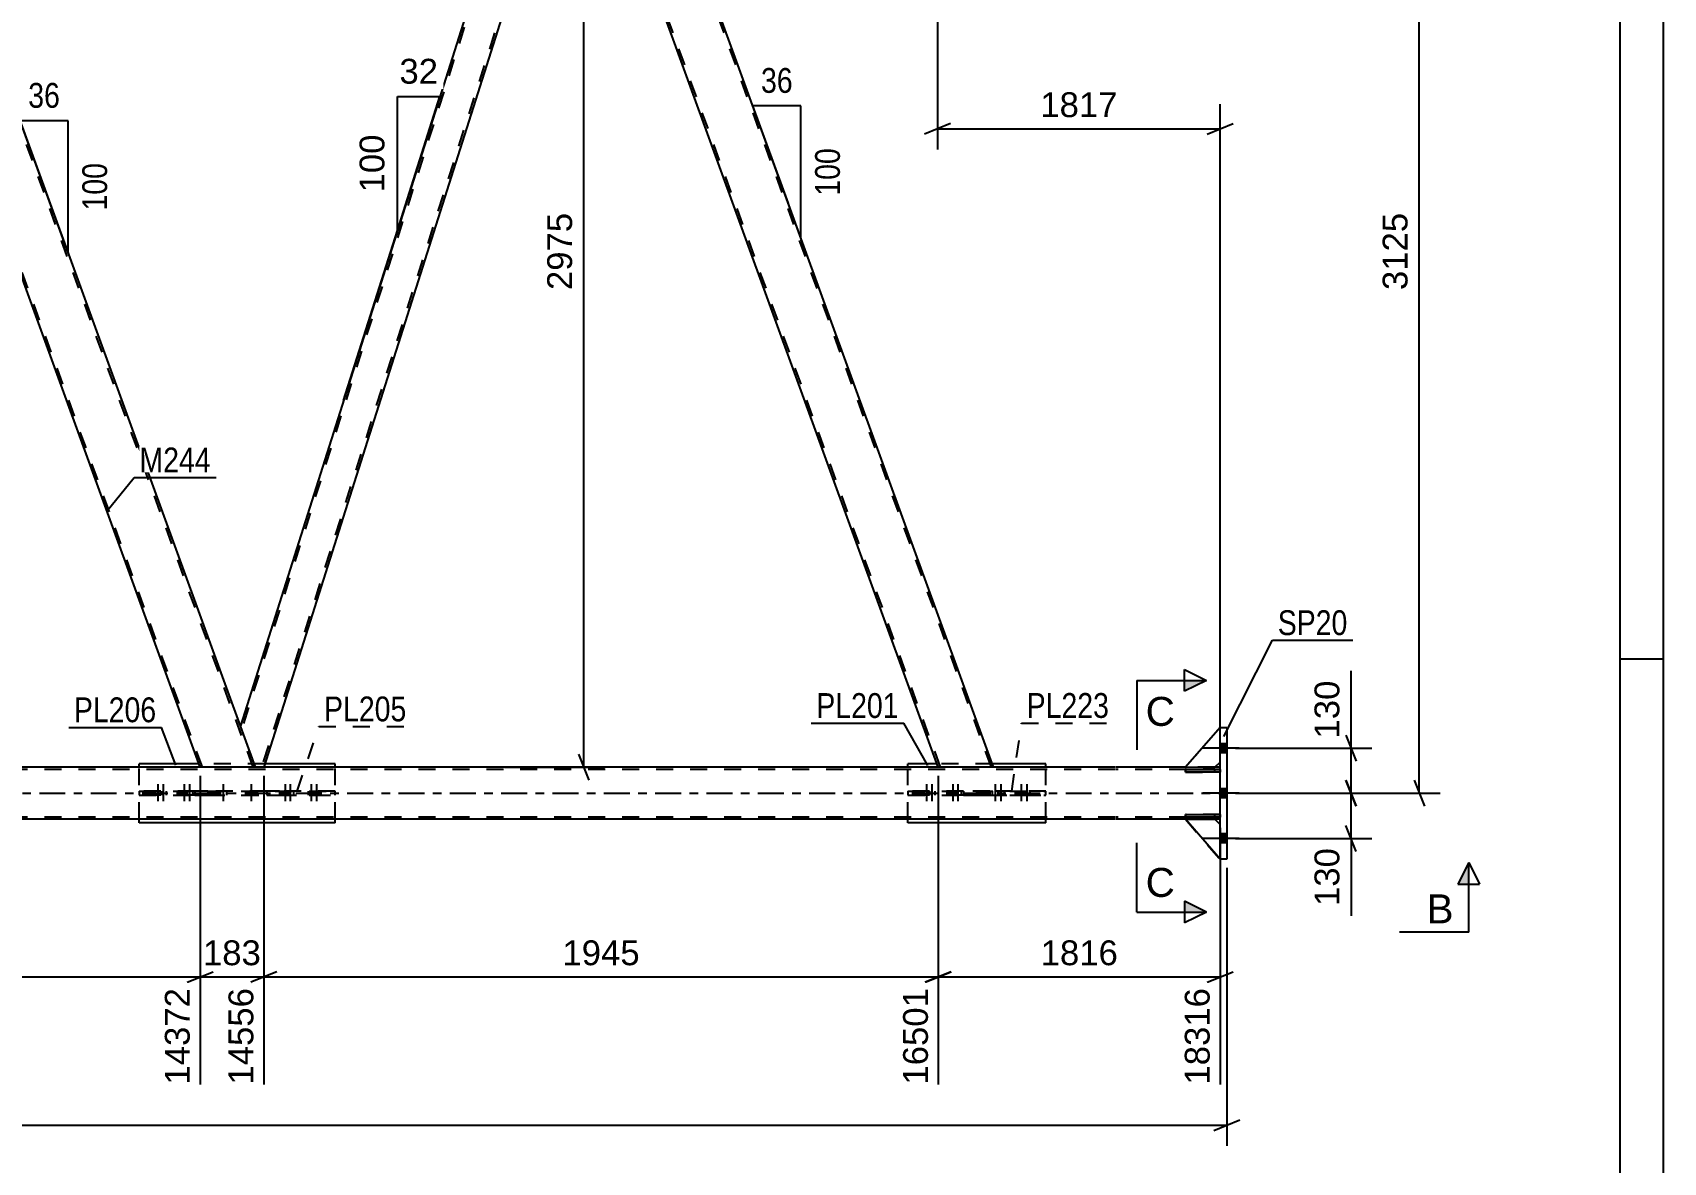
# Model space of a CAD drawing. Header units: millimetres. Extents: x -55 to 786, y -408 to 186.
# Drawn here: x 597.8 to 785.9, y -167.6 to -37.3 of the extents above; entities that cross this region are included whole.
import ezdxf

# ---------------------------------------------------------------- set-up
doc = ezdxf.new("R2010")
doc.units = ezdxf.units.MM
doc.linetypes.add('DXK_LINE_DOT2', pattern=[3.9198, 1.9599, -1.9599])
doc.linetypes.add('DXK_LINE_DOT3', pattern=[5.9187, 2.979, -0.9799, 0.9799, -0.9799])
doc.styles.add('Arial', font='ARIAL.TTF', dxfattribs={"height": 0.2})
doc.styles.add('Arial Narrow', font='ARIALN.TTF', dxfattribs={"height": 0.2})

# ---------------------------------------------------------------- blocks, each defined once
blk = doc.blocks.new('Unknown-318893114-1115')
at = {"color": 5, "linetype": 'Continuous'}
for p, q in [((785.92, -407.53), (785.92, 186.47)), ((780.92, -402.53), (780.92, 181.47)), ((785.92, -109.53), (780.92, -109.53))]:
    blk.add_line(p, q, dxfattribs=at)
blk = doc.blocks.new('Bolt-318893114-2686 - 2647')
at = {"color": 1, "linetype": 'DXK_LINE_DOT2'}
for p, q in [((700.94, -123.95), (700.94, -126.95)), ((701.54, -123.95), (701.54, -126.95)), ((703.96, -123.95), (703.96, -126.95)), ((704.56, -123.95), (704.56, -126.95)), ((700.58, -124.75), (700.58, -125.23)), ((701.18, -124.75), (701.18, -125.23)), ((701.3, -124.75), (701.3, -125.23)), ((701.9, -124.75), (701.9, -125.23)), ((703.6, -124.75), (703.6, -125.23)), ((704.2, -124.75), (704.2, -125.23)), ((704.32, -124.75), (704.32, -125.23)), ((704.92, -124.75), (704.92, -125.23))]:
    blk.add_line(p, q, dxfattribs=at)
blk = doc.blocks.new('Bolt-318893114-2742 - 2647')
at = {"color": 1, "linetype": 'DXK_LINE_DOT2'}
for p, q in [((619.84, -123.95), (619.84, -127.15)), ((619.84, -123.95), (619.84, -127.15)), ((623.04, -123.95), (623.04, -127.15)), ((623.04, -123.95), (623.04, -127.15)), ((619.48, -124.75), (619.48, -125.23)), ((619.48, -124.75), (619.48, -125.23)), ((620.2, -124.75), (620.2, -125.23)), ((620.2, -124.75), (620.2, -125.23)), ((622.68, -124.75), (622.68, -125.23)), ((622.68, -124.75), (622.68, -125.23)), ((623.4, -124.75), (623.4, -125.23)), ((623.4, -124.75), (623.4, -125.23))]:
    blk.add_line(p, q, dxfattribs=at)
blk = doc.blocks.new('Part-318893114-2802 - 2647')
at = {"color": 2, "linetype": 'Continuous'}
for p, q in [((617.16, -122), (573.85, -3)), ((573.85, -3), (580.24, -3)), ((623.55, -122), (580.24, -3)), ((623.51, -122), (617.16, -122)), ((623.55, -122), (623.51, -122))]:
    blk.add_line(p, q, dxfattribs=at)
at = {"color": 7, "linetype": 'DXK_LINE_DOT2'}
for p, q in [((617.42, -122), (574.11, -3)), ((623.29, -122), (579.98, -3))]:
    blk.add_line(p, q, dxfattribs=at)
blk = doc.blocks.new('Part-318893114-2827 - 2647')
at = {"color": 2, "linetype": 'Continuous'}
for p, q in [((702.3, -122), (658.98, -3)), ((658.98, -3), (665.37, -3)), ((708.68, -122), (665.37, -3)), ((708.64, -122), (702.3, -122)), ((708.68, -122), (708.64, -122))]:
    blk.add_line(p, q, dxfattribs=at)
at = {"color": 7, "linetype": 'DXK_LINE_DOT2'}
for p, q in [((702.55, -122), (659.24, -3)), ((708.43, -122), (665.11, -3))]:
    blk.add_line(p, q, dxfattribs=at)
blk = doc.blocks.new('Part-318893114-2852 - 2647')
at = {"color": 2, "linetype": 'Continuous'}
for p, q in [((658.04, -3), (621.81, -117.23)), ((660.72, -7.77), (624.5, -122))]:
    blk.add_line(p, q, dxfattribs=at)
at = {"color": 7, "linetype": 'DXK_LINE_DOT2'}
for p, q in [((658.29, -3), (621.95, -117.6)), ((658.98, -3), (658.04, -3)), ((658.98, -3), (660.72, -7.77)), ((660.59, -7.4), (624.25, -122)), ((623.55, -122), (621.81, -117.23)), ((624.5, -122), (623.55, -122))]:
    blk.add_line(p, q, dxfattribs=at)
blk = doc.blocks.new('Part-318893114-2857 - 2647')
at = {"color": 7, "linetype": 'DXK_LINE_DOT2'}
for p, q in [((734.79, -127.44), (730.79, -127.44)), ((730.79, -127.44), (730.79, -127.76)), ((730.79, -127.76), (734.79, -127.76)), ((734.19, -127.76), (734.19, -127.44)), ((734.79, -127.76), (734.79, -127.44))]:
    blk.add_line(p, q, dxfattribs=at)
blk = doc.blocks.new('Part-318893114-2858 - 2647')
at = {"color": 7, "linetype": 'DXK_LINE_DOT2'}
for p, q in [((734.79, -122.24), (730.79, -122.24)), ((730.79, -122.24), (730.79, -122.56)), ((734.19, -122.56), (734.19, -122.24)), ((734.79, -122.56), (734.79, -122.24)), ((730.79, -122.56), (734.79, -122.56))]:
    blk.add_line(p, q, dxfattribs=at)
blk = doc.blocks.new('Part-318893114-2886 - 2647')
at = {"color": 7, "linetype": 'DXK_LINE_DOT2'}
for p, q in [((734.19, -128), (730.79, -128)), ((730.79, -128), (734.79, -132.6)), ((734.79, -128.6), (734.19, -128)), ((734.79, -132.6), (734.79, -128.6))]:
    blk.add_line(p, q, dxfattribs=at)
blk = doc.blocks.new('Part-318893114-2887 - 2647')
at = {"color": 2, "linetype": 'Continuous'}
for p, q in [((730.79, -127.44), (734.79, -127.44)), ((730.79, -127.76), (730.79, -127.44)), ((734.79, -127.76), (730.79, -127.76)), ((734.79, -127.44), (734.79, -127.76))]:
    blk.add_line(p, q, dxfattribs=at)
at = {"color": 7, "linetype": 'DXK_LINE_DOT2'}
blk.add_line((734.19, -127.76), (734.19, -127.44), dxfattribs=at)
blk = doc.blocks.new('Part-318893114-2888 - 2647')
at = {"color": 2, "linetype": 'Continuous'}
for p, q in [((730.79, -122.24), (734.79, -122.24)), ((730.79, -122.56), (730.79, -122.24)), ((734.79, -122.24), (734.79, -122.56)), ((734.79, -122.56), (730.79, -122.56))]:
    blk.add_line(p, q, dxfattribs=at)
at = {"color": 7, "linetype": 'DXK_LINE_DOT2'}
blk.add_line((734.19, -122.56), (734.19, -122.24), dxfattribs=at)
blk = doc.blocks.new('Part-318893114-2893 - 2647')
at = {"color": 2, "linetype": 'Continuous'}
for p, q in [((617.01, -121.59), (610.13, -121.59)), ((610.13, -122), (610.13, -121.59)), ((632.74, -121.59), (624.63, -121.59)), ((632.74, -122), (632.74, -121.59)), ((610.13, -128.39), (610.13, -128)), ((632.74, -128.39), (610.13, -128.39)), ((632.74, -128.39), (632.74, -128))]:
    blk.add_line(p, q, dxfattribs=at)
at = {"color": 7, "linetype": 'DXK_LINE_DOT2'}
for p, q in [((610.13, -128), (610.13, -122)), ((624.63, -121.59), (617.01, -121.59)), ((632.74, -128), (632.74, -122))]:
    blk.add_line(p, q, dxfattribs=at)
blk = doc.blocks.new('Part-318893114-2895 - 2647')
at = {"color": 2, "linetype": 'Continuous'}
for p, q in [((730.79, -128), (734.19, -128)), ((734.79, -132.6), (730.79, -128)), ((734.19, -128), (734.79, -128.6))]:
    blk.add_line(p, q, dxfattribs=at)
at = {"color": 7, "linetype": 'DXK_LINE_DOT2'}
blk.add_line((734.79, -132.6), (734.79, -128.6), dxfattribs=at)
blk = doc.blocks.new('Part-318893114-2897 - 2647')
at = {"color": 2, "linetype": 'Continuous'}
for p, q in [((734.79, -117.4), (730.79, -122)), ((730.79, -122), (734.19, -122)), ((734.19, -122), (734.79, -121.4))]:
    blk.add_line(p, q, dxfattribs=at)
at = {"color": 7, "linetype": 'DXK_LINE_DOT2'}
blk.add_line((734.79, -121.4), (734.79, -117.4), dxfattribs=at)
blk = doc.blocks.new('Part-318893114-2924 - 2647')
at = {"color": 7, "linetype": 'DXK_LINE_DOT2'}
for p, q in [((734.79, -117.4), (730.79, -122)), ((734.79, -121.4), (734.79, -117.4)), ((730.79, -122), (734.19, -122)), ((734.19, -122), (734.79, -121.4))]:
    blk.add_line(p, q, dxfattribs=at)
blk = doc.blocks.new('Bolt-318893114-3109 - 2647')
at = {"linetype": 'Continuous'}
for points in [[(735.59, -120.32), (735.59, -119.28), (734.79, -119.28), (734.79, -120.32)], [(735.59, -120.32), (735.59, -119.28), (734.79, -119.28), (734.79, -120.32)], [(735.59, -120.32), (735.59, -119.28), (734.79, -119.28), (734.79, -120.32)], [(735.59, -125.52), (735.59, -124.48), (734.79, -124.48), (734.79, -125.52)], [(735.59, -125.52), (735.59, -124.48), (734.79, -124.48), (734.79, -125.52)], [(735.59, -130.72), (735.59, -129.68), (734.79, -129.68), (734.79, -130.72)], [(735.59, -130.72), (735.59, -129.68), (734.79, -129.68), (734.79, -130.72)], [(735.59, -130.72), (735.59, -129.68), (734.79, -129.68), (734.79, -130.72)]]:
    blk.add_hatch(color=1, dxfattribs=at).paths.add_polyline_path(points)
at = {"color": 1, "linetype": 'Continuous'}
for p, q in [((736.99, -119.8), (732.79, -119.8)), ((736.99, -119.8), (732.79, -119.8)), ((736.99, -119.8), (732.79, -119.8)), ((735.59, -119.28), (734.79, -119.28)), ((735.59, -119.28), (734.79, -119.28)), ((735.59, -119.28), (734.79, -119.28)), ((735.59, -120.32), (734.79, -120.32)), ((735.59, -120.32), (734.79, -120.32)), ((735.59, -120.32), (734.79, -120.32)), ((736.99, -125), (732.79, -125)), ((736.99, -125), (732.79, -125)), ((735.59, -124.48), (734.79, -124.48)), ((735.59, -124.48), (734.79, -124.48)), ((735.59, -125.52), (734.79, -125.52)), ((735.59, -125.52), (734.79, -125.52)), ((735.59, -129.68), (734.79, -129.68)), ((735.59, -129.68), (734.79, -129.68)), ((735.59, -129.68), (734.79, -129.68)), ((736.99, -130.2), (732.79, -130.2)), ((736.99, -130.2), (732.79, -130.2)), ((736.99, -130.2), (732.79, -130.2)), ((735.59, -130.72), (734.79, -130.72)), ((735.59, -130.72), (734.79, -130.72)), ((735.59, -130.72), (734.79, -130.72))]:
    blk.add_line(p, q, dxfattribs=at)
blk = doc.blocks.new('Bolt-318893114-2961 - 2647')
at = {"color": 1, "linetype": 'DXK_LINE_DOT2'}
for p, q in [((708.87, -123.95), (708.87, -127.15)), ((709.52, -123.95), (709.52, -127.15)), ((711.86, -123.95), (711.86, -127.15)), ((712.51, -123.95), (712.51, -127.15)), ((708.51, -124.75), (708.51, -125.23)), ((709.16, -124.75), (709.16, -125.23)), ((709.23, -124.75), (709.23, -125.23)), ((709.88, -124.75), (709.88, -125.23)), ((711.5, -124.75), (711.5, -125.23)), ((712.15, -124.75), (712.15, -125.23)), ((712.22, -124.75), (712.22, -125.23)), ((712.87, -124.75), (712.87, -125.23))]:
    blk.add_line(p, q, dxfattribs=at)
blk = doc.blocks.new('Bolt-318893114-2962 - 2647')
at = {"color": 1, "linetype": 'DXK_LINE_DOT2'}
for p, q in [((612.3, -123.95), (612.3, -126.95)), ((612.9, -123.95), (612.9, -126.95)), ((615.31, -123.95), (615.31, -126.95)), ((615.92, -123.95), (615.92, -126.95)), ((611.94, -124.75), (611.94, -125.23)), ((612.54, -124.75), (612.54, -125.23)), ((612.66, -124.75), (612.66, -125.23)), ((613.26, -124.75), (613.26, -125.23)), ((614.95, -124.75), (614.95, -125.23)), ((615.56, -124.75), (615.56, -125.23)), ((615.67, -124.75), (615.67, -125.23)), ((616.28, -124.75), (616.28, -125.23))]:
    blk.add_line(p, q, dxfattribs=at)
blk = doc.blocks.new('Part-318893114-2967 - 2647')
at = {"color": 2, "linetype": 'Continuous'}
for p, q in [((702.15, -121.59), (698.78, -121.59)), ((698.78, -122), (698.78, -121.59)), ((714.69, -121.59), (708.53, -121.59)), ((714.69, -122), (714.69, -121.59)), ((698.78, -128.39), (698.78, -128)), ((714.69, -128.39), (698.78, -128.39)), ((714.69, -128.39), (714.69, -128))]:
    blk.add_line(p, q, dxfattribs=at)
at = {"color": 7, "linetype": 'DXK_LINE_DOT2'}
for p, q in [((698.78, -128), (698.78, -122)), ((708.53, -121.59), (702.15, -121.59)), ((714.69, -128), (714.69, -122))]:
    blk.add_line(p, q, dxfattribs=at)
blk = doc.blocks.new('Part-318893114-2972 - 2647')
at = {"color": 7, "linetype": 'DXK_LINE_DOT2'}
for p, q in [((698.78, -124.75), (714.69, -124.75)), ((705.19, -124.75), (698.78, -124.75)), ((698.78, -124.75), (698.78, -124.75)), ((698.78, -124.75), (698.78, -125.23)), ((698.78, -125.23), (714.69, -125.23)), ((705.19, -125.23), (698.78, -125.23)), ((708.23, -124.75), (705.19, -124.75)), ((705.19, -124.75), (705.19, -125.23)), ((705.19, -125.23), (708.23, -125.23)), ((714.69, -124.75), (708.23, -124.75)), ((708.23, -124.75), (708.23, -125.23)), ((708.23, -125.23), (714.69, -125.23)), ((714.69, -124.75), (714.69, -124.75)), ((714.69, -125.23), (714.69, -124.75))]:
    blk.add_line(p, q, dxfattribs=at)
blk = doc.blocks.new('Part-318893114-2988 - 2647')
at = {"color": 7, "linetype": 'DXK_LINE_DOT2'}
for p, q in [((610.13, -124.75), (632.74, -124.75)), ((616.54, -124.75), (610.13, -124.75)), ((610.13, -124.75), (610.13, -124.75)), ((610.13, -124.75), (610.13, -125.23)), ((610.13, -125.23), (632.74, -125.23)), ((616.54, -125.23), (610.13, -125.23)), ((618.04, -124.75), (616.54, -124.75)), ((616.54, -124.75), (616.54, -125.23)), ((616.54, -125.23), (618.04, -125.23)), ((624.84, -124.75), (618.04, -124.75)), ((618.04, -124.75), (618.04, -125.23)), ((618.04, -125.23), (624.84, -125.23)), ((626.33, -124.75), (624.84, -124.75)), ((624.84, -124.75), (624.84, -125.23)), ((624.84, -125.23), (626.33, -125.23)), ((632.74, -124.75), (626.33, -124.75)), ((626.33, -124.75), (626.33, -125.23)), ((626.33, -125.23), (632.74, -125.23)), ((632.74, -124.75), (632.74, -124.75)), ((632.74, -125.23), (632.74, -124.75))]:
    blk.add_line(p, q, dxfattribs=at)
blk = doc.blocks.new('Part-318893114-3001 - 2647')
at = {"color": 2, "linetype": 'Continuous'}
for p, q in [((734.79, -132.6), (734.79, -117.4)), ((734.79, -117.4), (735.59, -117.4)), ((735.59, -117.4), (735.59, -132.6)), ((735.59, -132.6), (734.79, -132.6))]:
    blk.add_line(p, q, dxfattribs=at)
blk = doc.blocks.new('Bolt-318893114-3014 - 2647')
at = {"color": 1, "linetype": 'DXK_LINE_DOT2'}
for p, q in [((626.96, -123.94), (626.96, -127.14)), ((627.56, -123.94), (627.56, -127.14)), ((629.97, -123.94), (629.97, -127.14)), ((630.57, -123.94), (630.57, -127.14)), ((626.6, -124.75), (626.6, -125.23)), ((627.2, -124.75), (627.2, -125.23)), ((627.32, -124.75), (627.32, -125.23)), ((627.92, -124.75), (627.92, -125.23)), ((629.61, -124.75), (629.61, -125.23)), ((630.21, -124.75), (630.21, -125.23)), ((630.33, -124.75), (630.33, -125.23)), ((630.93, -124.75), (630.93, -125.23))]:
    blk.add_line(p, q, dxfattribs=at)
blk = doc.blocks.new('Part-318893114-3174 - 2647')
at = {"color": 7, "linetype": 'DXK_LINE_DOT2'}
for p, q in [((722.69, -122.24), (42.27, -122.24)), ((623.55, -122), (617.16, -122)), ((708.68, -122), (702.3, -122)), ((734.79, -122.24), (722.79, -122.24)), ((734.19, -122), (730.79, -122)), ((734.79, -128), (734.79, -122)), ((722.69, -127.76), (42.27, -127.76)), ((734.79, -127.76), (722.79, -127.76)), ((734.19, -128), (730.79, -128))]:
    blk.add_line(p, q, dxfattribs=at)
at = {"color": 2, "linetype": 'Continuous'}
for p, q in [((617.16, -122), (538.41, -122)), ((702.3, -122), (623.55, -122)), ((722.69, -122), (708.68, -122)), ((730.79, -122), (722.79, -122)), ((734.79, -122), (734.19, -122)), ((722.69, -128), (46.27, -128)), ((730.79, -128), (722.79, -128)), ((734.79, -128), (734.19, -128))]:
    blk.add_line(p, q, dxfattribs=at)
at = {"color": 7, "linetype": 'DXK_LINE_DOT3'}
for p, q in [((42.27, -125), (722.69, -125)), ((722.79, -125), (734.79, -125))]:
    blk.add_line(p, q, dxfattribs=at)
blk = doc.blocks.new('StraightDimension-318893114-4315 - 2647')
at = {"color": 7, "linetype": 'Continuous'}
for p, q in [((749.3, -118.3), (750.5, -121.3)), ((736.59, -119.8), (752.3, -119.8)), ((749.9, -125), (749.9, -119.8)), ((750.5, -126.5), (749.3, -123.5)), ((736.59, -125), (752.3, -125))]:
    blk.add_line(p, q, dxfattribs=at)
at = {"color": 0}
blk.add_wipeout([(749.15, -111.4), (744.95, -111.4), (744.95, -119.28), (749.15, -119.28)], dxfattribs=at)
at = {"color": 7, "linetype": 'Continuous'}
blk.add_line((749.9, -119.8), (749.9, -110.88), dxfattribs=at)
blk.add_line((749.9, -119.8), (749.9, -110.88), dxfattribs=at)
at = {"color": 3, "style": 'Arial'}
blk.add_text('130', height=2.865, rotation=90.0002, dxfattribs=at).set_placement((748.55, -118.68))
blk = doc.blocks.new('AngleDimension-318893114-3429 - 2647')
at = {"color": 7, "linetype": 'Continuous'}
for p, q in [((599.86, -56.92), (596.4, -47.42)), ((601.94, -47.42), (596.4, -47.42)), ((601.94, -62.64), (596.4, -47.42)), ((601.94, -62.64), (601.94, -47.42))]:
    blk.add_line(p, q, dxfattribs=at)
at = {"color": 0}
for points in [[(601.6, -46.52), (601.6, -42.32), (596.74, -42.32), (596.74, -46.52)], [(607.04, -51.68), (602.84, -51.68), (602.84, -58.37), (607.04, -58.37)]]:
    blk.add_wipeout(points, dxfattribs=at)
at = {"color": 3, "style": 'Arial Narrow'}
blk.add_text('36', height=2.863, dxfattribs=at).set_placement((597.34, -45.92))
blk.add_text('100', height=2.863, rotation=90.0002, dxfattribs=at).set_placement((606.44, -57.77))
blk = doc.blocks.new('AngleDimension-318893114-3443 - 2647')
at = {"color": 7, "linetype": 'Continuous'}
for p, q in [((685.01, -56.95), (680.91, -45.7)), ((686.45, -45.7), (680.91, -45.7)), ((686.45, -60.93), (680.91, -45.7)), ((686.45, -60.93), (686.45, -45.7))]:
    blk.add_line(p, q, dxfattribs=at)
at = {"color": 0}
for points in [[(686.11, -44.8), (686.11, -40.6), (681.25, -40.6), (681.25, -44.8)], [(691.55, -49.97), (687.35, -49.97), (687.35, -56.66), (691.55, -56.66)]]:
    blk.add_wipeout(points, dxfattribs=at)
at = {"color": 3, "style": 'Arial Narrow'}
blk.add_text('36', height=2.863, dxfattribs=at).set_placement((681.85, -44.2))
blk.add_text('100', height=2.863, rotation=90.0002, dxfattribs=at).set_placement((690.95, -56.06))
blk = doc.blocks.new('StraightDimension-318893114-3968 - 2647')
at = {"color": 7, "linetype": 'Continuous'}
for p, q in [((702.3, -123), (702.3, -158.6)), ((734.79, -129), (734.79, -158.6)), ((703.8, -145.58), (700.8, -146.78)), ((702.3, -146.18), (734.79, -146.18)), ((733.29, -146.78), (736.29, -145.58))]:
    blk.add_line(p, q, dxfattribs=at)
at = {"color": 0}
blk.add_wipeout([(723.59, -145.43), (723.59, -141.23), (713.5, -141.23), (713.5, -145.43)], dxfattribs=at)
at = {"color": 0, "linetype": 'Continuous'}
blk.add_wipeout([(734.19, -146.88), (729.99, -146.88), (729.99, -159.2), (734.19, -159.2)], dxfattribs=at)
at = {"color": 3, "style": 'Arial'}
blk.add_text('1816', height=2.865, dxfattribs=at).set_placement((714.1, -144.83))
at = {"color": 3, "linetype": 'Continuous', "style": 'Arial'}
blk.add_text('18316', height=2.865, rotation=90.0002, dxfattribs=at).set_placement((733.59, -158.6))
blk = doc.blocks.new('StraightDimension-318893114-4019 - 2647')
at = {"color": 7, "linetype": 'Continuous'}
for p, q in [((617.16, -123), (617.16, -158.6)), ((624.5, -123), (624.5, -158.6)), ((615.66, -146.78), (618.66, -145.58)), ((617.16, -146.18), (624.5, -146.18)), ((626, -145.58), (623, -146.78))]:
    blk.add_line(p, q, dxfattribs=at)
at = {"color": 0}
blk.add_wipeout([(624.77, -145.43), (624.77, -141.23), (616.89, -141.23), (616.89, -145.43)], dxfattribs=at)
at = {"color": 0, "linetype": 'Continuous'}
blk.add_wipeout([(623.9, -146.88), (619.7, -146.88), (619.7, -159.2), (623.9, -159.2)], dxfattribs=at)
at = {"color": 3, "style": 'Arial'}
blk.add_text('183', height=2.865, dxfattribs=at).set_placement((617.49, -144.83))
at = {"color": 3, "linetype": 'Continuous', "style": 'Arial'}
blk.add_text('14556', height=2.865, rotation=90.0002, dxfattribs=at).set_placement((623.3, -158.6))
blk = doc.blocks.new('StraightDimension-318893114-3980 - 2647')
at = {"color": 7, "linetype": 'Continuous'}
for p, q in [((624.5, -123), (624.5, -158.6)), ((702.3, -123), (702.3, -158.6)), ((626, -145.58), (623, -146.78)), ((624.5, -146.18), (702.3, -146.18)), ((700.8, -146.78), (703.8, -145.58))]:
    blk.add_line(p, q, dxfattribs=at)
at = {"color": 0}
blk.add_wipeout([(668.44, -145.43), (668.44, -141.23), (658.35, -141.23), (658.35, -145.43)], dxfattribs=at)
at = {"color": 0, "linetype": 'Continuous'}
blk.add_wipeout([(701.7, -146.88), (697.5, -146.88), (697.5, -159.2), (701.7, -159.2)], dxfattribs=at)
at = {"color": 3, "style": 'Arial'}
blk.add_text('1945', height=2.865, dxfattribs=at).set_placement((658.95, -144.83))
at = {"color": 3, "linetype": 'Continuous', "style": 'Arial'}
blk.add_text('16501', height=2.865, rotation=90.0002, dxfattribs=at).set_placement((701.1, -158.6))
blk = doc.blocks.new('StraightDimension-318893114-3794 - 2647')
at = {"color": 7, "linetype": 'Continuous'}
for p, q in [((662.01, -4.5), (660.81, -1.5)), ((652.26, -3), (663.81, -3)), ((661.41, -122), (661.41, -3)), ((652.26, -122), (663.81, -122)), ((660.81, -120.5), (662.01, -123.5))]:
    blk.add_line(p, q, dxfattribs=at)
at = {"color": 0}
blk.add_wipeout([(660.66, -57.45), (656.46, -57.45), (656.46, -67.55), (660.66, -67.55)], dxfattribs=at)
at = {"color": 3, "style": 'Arial'}
blk.add_text('2975', height=2.865, rotation=90.0002, dxfattribs=at).set_placement((660.06, -66.95))
blk = doc.blocks.new('StraightDimension-318893114-3805 - 2647')
at = {"color": 7, "linetype": 'Continuous'}
for p, q in [((702.22, -4), (702.22, -50.75)), ((734.79, -121), (734.79, -45.5)), ((703.72, -47.75), (700.72, -48.95)), ((702.22, -48.35), (734.79, -48.35)), ((733.29, -48.95), (736.29, -47.75))]:
    blk.add_line(p, q, dxfattribs=at)
at = {"color": 0}
blk.add_wipeout([(723.55, -47.6), (723.55, -43.4), (713.46, -43.4), (713.46, -47.6)], dxfattribs=at)
at = {"color": 3, "style": 'Arial'}
blk.add_text('1817', height=2.865, dxfattribs=at).set_placement((714.06, -47))
blk = doc.blocks.new('StraightDimension-318893114-3912 - 2647')
at = {"color": 7, "linetype": 'Continuous'}
for p, q in [((735.59, -133.6), (735.59, -165.68)), ((-0.64, -163.28), (735.59, -163.28)), ((734.09, -163.88), (737.09, -162.68))]:
    blk.add_line(p, q, dxfattribs=at)
blk = doc.blocks.new('StraightDimension-318893114-4202 - 2647')
at = {"color": 7, "linetype": 'Continuous'}
for p, q in [((539.36, -123), (539.36, -158.6)), ((617.16, -123), (617.16, -158.6)), ((540.86, -145.58), (537.86, -146.78)), ((539.36, -146.18), (617.16, -146.18)), ((615.66, -146.78), (618.66, -145.58))]:
    blk.add_line(p, q, dxfattribs=at)
at = {"color": 0}
blk.add_wipeout([(583.31, -145.43), (583.31, -141.23), (573.22, -141.23), (573.22, -145.43)], dxfattribs=at)
at = {"color": 0, "linetype": 'Continuous'}
blk.add_wipeout([(616.56, -146.88), (612.36, -146.88), (612.36, -159.2), (616.56, -159.2)], dxfattribs=at)
at = {"color": 3, "style": 'Arial'}
blk.add_text('1945', height=2.865, dxfattribs=at).set_placement((573.82, -144.83))
at = {"color": 3, "linetype": 'Continuous', "style": 'Arial'}
blk.add_text('14372', height=2.865, rotation=90.0002, dxfattribs=at).set_placement((615.96, -158.6))
blk = doc.blocks.new('AngleDimension-318893114-4279 - 2647')
at = {"color": 7, "linetype": 'Continuous'}
for p, q in [((639.92, -44.64), (644.82, -44.64)), ((639.92, -60.08), (644.82, -44.64)), ((639.92, -60.08), (639.92, -44.64)), ((633.71, -79.67), (639.92, -60.08))]:
    blk.add_line(p, q, dxfattribs=at)
at = {"color": 0}
for points in [[(645.2, -43.74), (645.2, -39.54), (639.55, -39.54), (639.55, -43.74)], [(639.02, -48.42), (634.82, -48.42), (634.82, -56.29), (639.02, -56.29)]]:
    blk.add_wipeout(points, dxfattribs=at)
at = {"color": 3, "style": 'Arial'}
blk.add_text('32', height=2.865, dxfattribs=at).set_placement((640.15, -43.14))
blk.add_text('100', height=2.865, rotation=90.0002, dxfattribs=at).set_placement((638.42, -55.69))
blk = doc.blocks.new('StraightDimension-318893114-4307 - 2647')
at = {"color": 7, "linetype": 'Continuous'}
for p, q in [((749.3, -123.5), (750.5, -126.5)), ((736.59, -125), (752.3, -125)), ((749.9, -130.2), (749.9, -125)), ((750.5, -131.7), (749.3, -128.7)), ((736.59, -130.2), (752.3, -130.2))]:
    blk.add_line(p, q, dxfattribs=at)
at = {"color": 0}
blk.add_wipeout([(749.15, -130.73), (744.95, -130.73), (744.95, -138.6), (749.15, -138.6)], dxfattribs=at)
at = {"color": 7, "linetype": 'Continuous'}
blk.add_line((749.9, -130.2), (749.9, -139.12), dxfattribs=at)
blk.add_line((749.9, -130.2), (749.9, -139.12), dxfattribs=at)
at = {"color": 3, "style": 'Arial'}
blk.add_text('130', height=2.865, rotation=90.0002, dxfattribs=at).set_placement((748.55, -138))
blk = doc.blocks.new('StraightDimension-318893114-4324 - 2647')
at = {"color": 7, "linetype": 'Continuous'}
for p, q in [((704.02, 0), (760.16, 0)), ((758.36, -1.5), (757.16, 1.5)), ((757.76, -125), (757.76, 0)), ((757.16, -123.5), (758.36, -126.5)), ((736.59, -125), (760.16, -125))]:
    blk.add_line(p, q, dxfattribs=at)
at = {"color": 0}
blk.add_wipeout([(757.01, -57.45), (752.81, -57.45), (752.81, -67.55), (757.01, -67.55)], dxfattribs=at)
at = {"color": 3, "style": 'Arial'}
blk.add_text('3125', height=2.865, rotation=90.0002, dxfattribs=at).set_placement((756.41, -66.95))
blk = doc.blocks.new('Mark-318893114-2798 - 2647')
at = {"color": 0}
blk.add_wipeout([(618.4, -87.98), (618.4, -84.98), (610.17, -84.98), (610.17, -87.98)], dxfattribs=at)
blk.add_wipeout([(618.4, -87.98), (618.4, -84.98), (610.17, -84.98), (610.17, -87.98)], dxfattribs=at)
at = {"color": 30, "linetype": 'Continuous'}
for p, q in [((606.41, -92.45), (609.57, -88.58)), ((609.57, -88.58), (619, -88.58))]:
    blk.add_line(p, q, dxfattribs=at)
at = {"color": 3, "style": 'Arial Narrow'}
blk.add_text('M244', height=2.863, dxfattribs=at).set_placement((610.17, -87.98))
blk = doc.blocks.new('SectionMark-318893114-4567 - 2647')
at = {"linetype": 'Continuous'}
blk.add_hatch(color=6, dxfattribs=at).paths.add_polyline_path([(763.47, -135.5), (762.22, -135.5), (763.47, -133)])
at = {"color": 6, "linetype": 'Continuous'}
for p, q in [((763.47, -133), (762.22, -135.5)), ((763.47, -141), (763.47, -133)), ((763.47, -133), (764.72, -135.5)), ((762.22, -135.5), (764.72, -135.5)), ((763.47, -141), (755.47, -141))]:
    blk.add_line(p, q, dxfattribs=at)
at = {"color": 0, "linetype": 'Continuous'}
blk.add_wipeout([(761.72, -140), (761.72, -136.5), (758.61, -136.5), (758.61, -140)], dxfattribs=at)
at = {"color": 3, "linetype": 'Continuous', "style": 'Arial'}
blk.add_text('B', height=3.34, dxfattribs=at).set_placement((758.61, -140))
blk = doc.blocks.new('SectionMark-318893114-4561 - 2647')
at = {"linetype": 'Continuous'}
for points in [[(730.71, -113.22), (730.71, -111.97), (733.21, -111.97)], [(730.71, -138.7), (730.71, -137.45), (733.21, -138.7)]]:
    blk.add_hatch(color=6, dxfattribs=at).paths.add_polyline_path(points)
at = {"color": 6, "linetype": 'Continuous'}
for p, q in [((730.71, -113.22), (730.71, -110.72)), ((730.71, -110.72), (733.21, -111.97)), ((725.21, -111.97), (725.21, -119.97)), ((725.21, -111.97), (733.21, -111.97)), ((733.21, -111.97), (730.71, -113.22)), ((725.21, -138.7), (725.21, -130.7)), ((725.21, -138.7), (733.21, -138.7)), ((733.21, -138.7), (730.71, -137.45)), ((730.71, -137.45), (730.71, -139.95)), ((733.21, -138.7), (730.71, -139.95))]:
    blk.add_line(p, q, dxfattribs=at)
at = {"color": 0, "linetype": 'Continuous'}
for points in [[(729.58, -117.22), (729.58, -113.72), (726.21, -113.72), (726.21, -117.22)], [(729.58, -136.95), (729.58, -133.45), (726.21, -133.45), (726.21, -136.95)]]:
    blk.add_wipeout(points, dxfattribs=at)
at = {"color": 3, "linetype": 'Continuous', "style": 'Arial'}
for p in [(726.21, -117.22), (726.21, -136.95)]:
    blk.add_text('C', height=3.34, dxfattribs=at).set_placement(p)
blk = doc.blocks.new('Mark-318893114-2889 - 2647')
at = {"color": 0}
blk.add_wipeout([(612.12, -116.8), (612.12, -113.8), (602.61, -113.8), (602.61, -116.8)], dxfattribs=at)
blk.add_wipeout([(612.12, -116.8), (612.12, -113.8), (602.61, -113.8), (602.61, -116.8)], dxfattribs=at)
at = {"color": 30, "linetype": 'Continuous'}
for p in [(602.01, -117.4), (614.38, -121.77)]:
    blk.add_line(p, (612.72, -117.4), dxfattribs=at)
at = {"color": 3, "style": 'Arial Narrow'}
blk.add_text('PL206', height=2.863, dxfattribs=at).set_placement((602.61, -116.8))
blk = doc.blocks.new('Mark-318893114-2963 - 2647')
at = {"color": 0}
blk.add_wipeout([(697.73, -116.31), (697.73, -113.31), (688.23, -113.31), (688.23, -116.31)], dxfattribs=at)
blk.add_wipeout([(697.73, -116.31), (697.73, -113.31), (688.23, -113.31), (688.23, -116.31)], dxfattribs=at)
at = {"color": 30, "linetype": 'Continuous'}
for p in [(687.63, -116.91), (701.1, -121.79)]:
    blk.add_line(p, (698.33, -116.91), dxfattribs=at)
at = {"color": 3, "style": 'Arial Narrow'}
blk.add_text('PL201', height=2.863, dxfattribs=at).set_placement((688.23, -116.31))
blk = doc.blocks.new('Mark-318893114-2968 - 2647')
at = {"color": 0}
blk.add_wipeout([(721.99, -116.3), (721.99, -113.3), (712.49, -113.3), (712.49, -116.3)], dxfattribs=at)
blk.add_wipeout([(721.99, -116.3), (721.99, -113.3), (712.49, -113.3), (712.49, -116.3)], dxfattribs=at)
at = {"color": 30, "linetype": 'DXK_LINE_DOT2'}
for p, q in [((710.79, -124.75), (711.89, -116.9)), ((711.89, -116.9), (722.59, -116.9))]:
    blk.add_line(p, q, dxfattribs=at)
at = {"color": 3, "style": 'Arial Narrow'}
blk.add_text('PL223', height=2.863, dxfattribs=at).set_placement((712.49, -116.3))
blk = doc.blocks.new('Mark-318893114-2984 - 2647')
at = {"color": 0}
blk.add_wipeout([(640.97, -116.7), (640.97, -113.7), (631.46, -113.7), (631.46, -116.7)], dxfattribs=at)
blk.add_wipeout([(640.97, -116.7), (640.97, -113.7), (631.46, -113.7), (631.46, -116.7)], dxfattribs=at)
at = {"color": 30, "linetype": 'DXK_LINE_DOT2'}
for p, q in [((628.36, -124.75), (630.86, -117.3)), ((630.86, -117.3), (641.57, -117.3))]:
    blk.add_line(p, q, dxfattribs=at)
at = {"color": 3, "style": 'Arial Narrow'}
blk.add_text('PL205', height=2.863, dxfattribs=at).set_placement((631.46, -116.7))
blk = doc.blocks.new('Mark-318893114-2997 - 2647')
at = {"color": 0}
blk.add_wipeout([(749.49, -106.75), (749.49, -103.75), (741.45, -103.75), (741.45, -106.75)], dxfattribs=at)
blk.add_wipeout([(749.49, -106.75), (749.49, -103.75), (741.45, -103.75), (741.45, -106.75)], dxfattribs=at)
at = {"color": 30, "linetype": 'Continuous'}
for p, q in [((735.24, -118.45), (740.85, -107.35)), ((740.85, -107.35), (750.09, -107.35))]:
    blk.add_line(p, q, dxfattribs=at)
at = {"color": 3, "style": 'Arial Narrow'}
blk.add_text('SP20', height=2.863, dxfattribs=at).set_placement((741.45, -106.75))

msp = doc.modelspace()

# ---------------------------------------------------------------- block references
for name in ['Unknown-318893114-1115', 'Part-318893114-2802 - 2647', 'Part-318893114-2852 - 2647', 'Part-318893114-2827 - 2647', 'Part-318893114-2897 - 2647', 'Part-318893114-2924 - 2647', 'Part-318893114-3001 - 2647', 'Bolt-318893114-3109 - 2647', 'Part-318893114-3174 - 2647', 'Part-318893114-2893 - 2647', 'Part-318893114-2967 - 2647', 'Part-318893114-2858 - 2647', 'Part-318893114-2888 - 2647', 'Bolt-318893114-2962 - 2647', 'Bolt-318893114-2742 - 2647', 'Bolt-318893114-3014 - 2647', 'Bolt-318893114-2686 - 2647', 'Bolt-318893114-2961 - 2647', 'Part-318893114-2988 - 2647', 'Part-318893114-2972 - 2647', 'Part-318893114-2857 - 2647', 'Part-318893114-2887 - 2647', 'Part-318893114-2886 - 2647', 'Part-318893114-2895 - 2647']:
    msp.add_blockref(name, (0, 0))

# ---------------------------------------------------------------- next in the draw order: block references
for name in ['AngleDimension-318893114-3443 - 2647', 'AngleDimension-318893114-3429 - 2647', 'StraightDimension-318893114-4315 - 2647', 'StraightDimension-318893114-4019 - 2647']:
    msp.add_blockref(name, (0, 0))

# ---------------------------------------------------------------- next in the draw order: block references
for name in ['StraightDimension-318893114-3805 - 2647', 'StraightDimension-318893114-3968 - 2647']:
    msp.add_blockref(name, (0, 0))

# ---------------------------------------------------------------- next in the draw order: block references
msp.add_blockref('StraightDimension-318893114-3980 - 2647', (0, 0))

# ---------------------------------------------------------------- next in the draw order: block references
msp.add_blockref('StraightDimension-318893114-3794 - 2647', (0, 0))

# ---------------------------------------------------------------- next in the draw order: block references
msp.add_blockref('StraightDimension-318893114-3912 - 2647', (0, 0))

# ---------------------------------------------------------------- next in the draw order: block references
for name in ['AngleDimension-318893114-4279 - 2647', 'Mark-318893114-2798 - 2647', 'Mark-318893114-2889 - 2647', 'Mark-318893114-2984 - 2647', 'Mark-318893114-2963 - 2647', 'StraightDimension-318893114-4202 - 2647', 'StraightDimension-318893114-4307 - 2647']:
    msp.add_blockref(name, (0, 0))

# ---------------------------------------------------------------- next in the draw order: block references
for name in ['StraightDimension-318893114-4324 - 2647', 'SectionMark-318893114-4567 - 2647']:
    msp.add_blockref(name, (0, 0))

# ---------------------------------------------------------------- next in the draw order: block references
for name in ['Mark-318893114-2997 - 2647', 'SectionMark-318893114-4561 - 2647', 'Mark-318893114-2968 - 2647']:
    msp.add_blockref(name, (0, 0))

doc.saveas('drawing.dxf')
